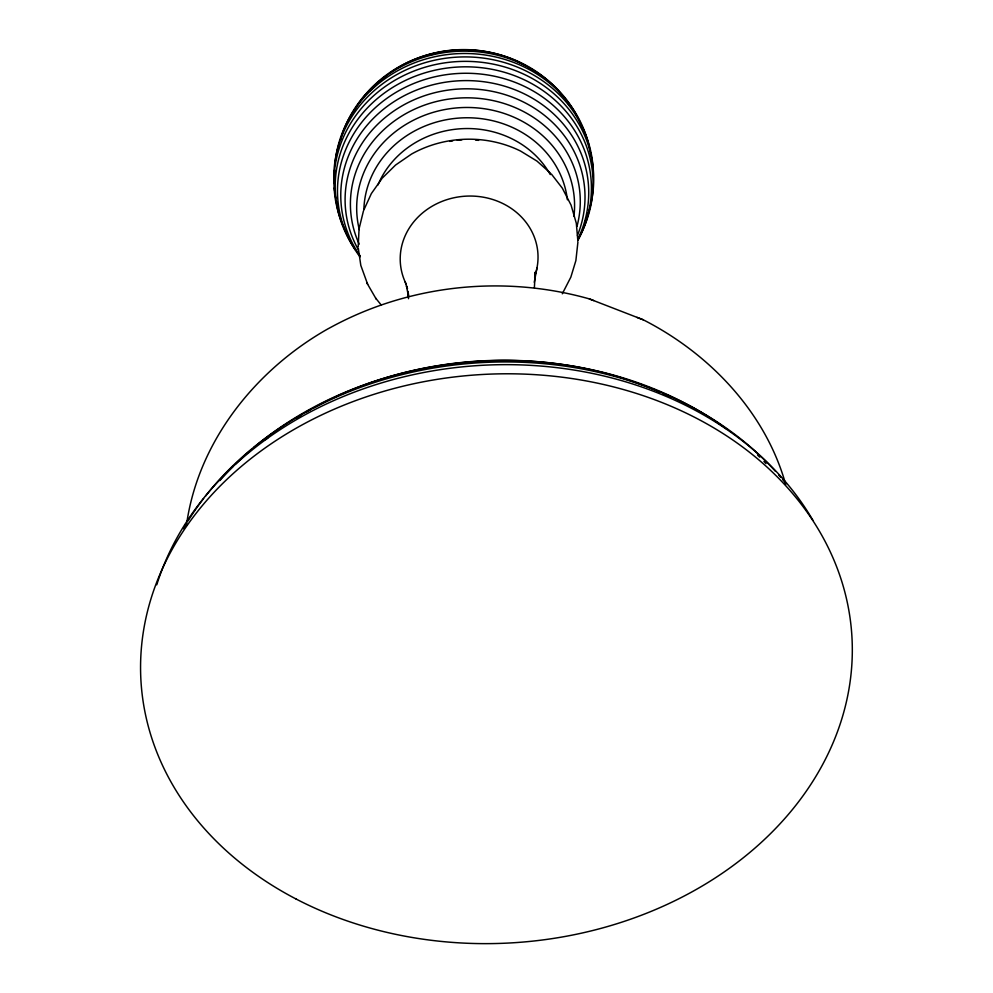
<?xml version="1.0" encoding="UTF-8"?>
<svg xmlns="http://www.w3.org/2000/svg" width="993" height="993" viewBox="0 0 993 993"><rect width="100%" height="100%" fill="white"/><g stroke="black" fill="none" stroke-linecap="round" stroke-linejoin="round"><path stroke-width="1.49" d="M358.2 246.798L359.032 229.457M534.383 287.697L535.227 272.132L534.681 277.903M577.926 241.994L575.878 260.6L570.838 277.146L562.299 293.804M534.259 282.248L537.002 267.812M186.448 525.223C197.917 441.748 255.424 370.041 327.491 329.105L332.568 326.374C410.556 284.432 504.134 274.825 589.259 298.868L593.764 300.581M359.267 227.993L363.438 210.975M363.984 209.672L371.37 193.561L381.809 178.777M382.504 177.884L395.574 165.037L411.561 154.052C444.641 135.47 486.458 134.167 520.493 151.023L536.99 161.102L550.494 173.179M636.96 317.388L643.203 319.771C709.312 353.434 765.541 412.107 785.748 484.609M589.259 298.868L643.203 319.771M375.639 298.111L381.027 304.777M551.376 174.036L562.336 188.186L571.062 205.092L576.312 223.251L577.827 240.492M358.312 248.3L360.807 265.392L367.658 284.308M366.951 283.079L376.31 299.241M405.181 281.987L407.465 288.802L406.46 285.972L408.495 296.572M408.632 295.554L408.061 291.383L408.508 298.694M377.973 184.959A94.335 85.746 -3.9 0 1 461.137 128.73A94.335 85.746 -3.9 0 1 550.271 174.582M449.717 141.403A85.783 77.913 -3.9 0 1 452.709 140.869M457.264 140.274A85.783 77.913 -3.9 0 1 461.844 139.876M475.573 140.063A85.783 77.913 -3.9 0 1 478.601 140.373M360.273 256.194A124.026 113.326 -3.9 0 1 455.812 81.004A124.026 113.326 -3.9 0 1 577.74 239.375M358.361 249.69A120.004 109.528 -3.9 0 1 458.009 89.085A120.004 109.528 -3.9 0 1 577.442 235.415M363.86 209.982A102.093 92.895 -3.9 0 1 461.596 117.906A102.093 92.895 -3.9 0 1 567.388 199.792M355.568 249.951A128.991 118.142 -3.9 0 1 377.328 98.58A128.991 118.142 -3.9 0 1 543.519 91.008A128.991 118.142 -3.9 0 1 577.653 239.822M360.037 255.871A128.991 118.142 -3.9 0 1 357.306 252.346M359.205 244.141A114.977 104.824 -3.9 0 1 456.557 98.22A114.977 104.824 -3.9 0 1 576.97 226.404M369.793 91.207A119.445 110.136 -3.9 0 1 381.225 79.825M382.342 78.869A119.445 110.136 -3.9 0 1 386.96 75.17M389.355 73.395A119.445 110.136 -3.9 0 1 525.682 65.699M528.251 67.189A119.445 110.136 -3.9 0 1 532.025 69.547M534.47 71.198A119.445 110.136 -3.9 0 1 536.878 72.899M353.173 112.283A123.455 113.723 -3.9 0 1 562.398 95.551M567.648 102.689A123.455 113.723 -3.9 0 1 569.25 105.134M337.037 203.987A129.798 119.16 -3.9 0 1 336.354 201.107M335.758 198.203A129.798 119.16 -3.9 0 1 335.001 193.809M334.604 190.867A129.798 119.16 -3.9 0 1 334.281 187.913M333.946 183.469A129.798 119.16 -3.9 0 1 461.087 56.961A129.798 119.16 -3.9 0 1 593.28 176.208M334.778 179.063A128.668 118.254 -3.9 0 1 334.653 170.2M335.262 161.313A128.668 118.254 -3.9 0 1 459.225 53.597A128.668 118.254 -3.9 0 1 590.165 151.308M590.413 152.761A128.668 118.254 -3.9 0 1 590.86 155.678M406.36 284.445A68.951 61.951 -3.9 0 1 464.91 196.217A68.951 61.951 -3.9 0 1 534.879 275.694M359.28 229.594A108.994 99.263 -3.9 0 1 459.66 107.703A108.994 99.263 -3.9 0 1 573.929 216.387M360.074 256.877A127.03 116.206 -3.9 0 1 375.95 107.132A127.03 116.206 -3.9 0 1 539.708 95.055A127.03 116.206 -3.9 0 1 577.703 240.827M340.438 139.926A126.545 116.429 -3.9 0 1 457.425 51.313A126.545 116.429 -3.9 0 1 582.258 127.663M431.161 54.677A114.567 105.742 -3.9 0 1 435.43 53.61M468.919 50.531A114.567 105.742 -3.9 0 1 471.849 50.693M156.757 584.815A349.784 280.597 -3.9 0 1 463.47 366.74A349.784 280.597 -3.9 0 1 812.932 520.332M219.887 480.575A339.209 273.125 -3.9 0 1 233.293 466.251M235.465 464.103A339.209 273.125 -3.9 0 1 251.428 449.481M253.811 447.458A339.209 273.125 -3.9 0 1 726.777 429.15M757.535 455.03A339.209 273.125 -3.9 0 1 759.707 457.152M763.94 461.422A339.209 273.125 -3.9 0 1 766.013 463.582M183.382 528.648A344.993 277.283 -3.9 0 1 186.411 523.534M187.987 520.99A344.993 277.283 -3.9 0 1 203.59 498.511M205.489 496.078A344.993 277.283 -3.9 0 1 775.521 471.39M778.624 474.877A344.993 277.283 -3.9 0 1 780.647 477.211M782.658 479.569A344.993 277.283 -3.9 0 1 784.619 481.953M346.036 231.977A129.909 119.123 -3.9 0 1 458.94 61.504A129.909 119.123 -3.9 0 1 585.423 221.091M265.565 439.638A332.518 268.184 -3.9 0 1 267.924 437.801M296.746 417.755A332.518 268.184 -3.9 0 1 300.705 415.322M306.055 412.157A332.518 268.184 -3.9 0 1 310.114 409.848M314.21 407.577A332.518 268.184 -3.9 0 1 614.419 375.677M615.896 376.099A332.518 268.184 -3.9 0 1 660.457 392.384M663.212 393.613A332.518 268.184 -3.9 0 1 669.99 396.766M296.013 898.975A356.177 284.557 -3.9 0 0 851.324 671.218A356.177 284.557 -3.9 0 0 341.977 405.938A356.177 284.557 -3.9 0 0 296.013 898.975"/></g></svg>
